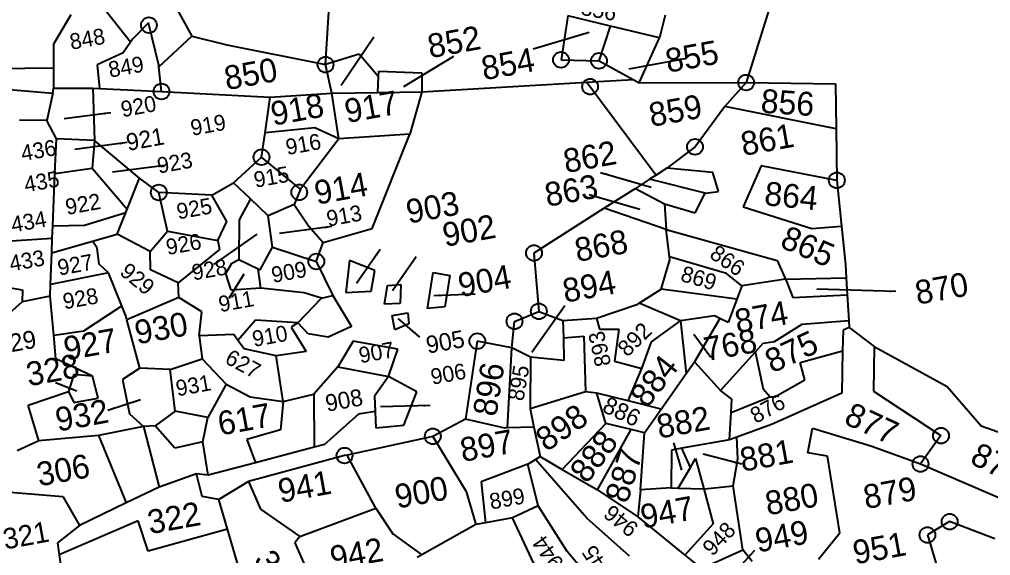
# Model space of a CAD drawing. Header units: metres. Extents: x 305262 to 307111, y 1940505 to 1944566.
# Drawn here: x 306390.1 to 306750.6, y 1942066.3 to 1942265.3 of the extents above; entities that cross this region are included whole.
import ezdxf

# ---------------------------------------------------------------- set-up
doc = ezdxf.new("R2010")
doc.units = ezdxf.units.M
doc.header["$MEASUREMENT"] = 0
for name, color, linetype in [('POLY_PARCEL', 6, 'Continuous'), ('TEXT_PARCEL', 7, 'Continuous'), ('V_BOUND_LINE', 7, 'Continuous')]:
    doc.layers.add(name, color=color, linetype=linetype)
doc.styles.get("Standard").update_dxf_attribs({"font": 'simplex.shx'})
doc.styles.add('TEXT_MAP', font='')
doc.styles.get('TEXT_MAP').set_extended_font_data('Kruti Dev 050')
doc.dimstyles.get("Standard").update_dxf_attribs({"dimtxt": 0.18, "dimasz": 0.18, "dimexe": 0.18, "dimexo": 0.0625, "dimgap": 0.09, "dimtad": 0, "dimtih": 1, "dimtoh": 1, "dimdec": 4, "dimzin": 0, "dimdsep": 46, "dimtxsty": 'Standard', "dimcen": 0.09, "dimadec": 0, "dimazin": 0, "dimtfac": 1, "dimtdec": 4, "dimtofl": 0, "dimtmove": 0, "dimatfit": 3, "dimfxl": 1, "dimtolj": 1, "dimtzin": 0, "dimarcsym": 0})

msp = doc.modelspace()

# ---------------------------------------------------------------- linework, layer by layer
for centre in [(306438.16, 1942263.21), (306591.17, 1942250.32), (306605.28, 1942249.97), (306503.74, 1942248.55), (306442.82, 1942238.58), (306601.95, 1942240.36), (306659.88, 1942241.89), (306640.91, 1942218.05), (306479.96, 1942214.17), (306693.56, 1942205.59), (306441.83, 1942201.06), (306493.98, 1942201.15), (306581.12, 1942178.6), (306500.3, 1942175.46), (306582.92, 1942156.95), (306573.9, 1942153.24), (306560.07, 1942145.91), (306543.55, 1942110.54), (306732.22, 1942110.8), (306510.79, 1942103.4), (306724.64, 1942100.3), (306735.43, 1942078.89), (306727.19, 1942073.92)]:
    msp.add_circle(centre, 2.93)
at = {"layer": 'POLY_PARCEL'}
for p, q in [((306443.54, 1942278.42), (306454.15, 1942259.15)), ((306503.74, 1942248.55), (306505.35, 1942274.44)), ((306431.38, 1942256.94), (306420.09, 1942271.13)), ((306409.13, 1942267.09), (306402.77, 1942256.19)), ((306593.64, 1942266.66), (306591.17, 1942250.32)), ((306609.56, 1942262.87), (306593.64, 1942266.66)), ((306629.79, 1942266.87), (306627.72, 1942258.55)), ((306437.95, 1942264.07), (306432.11, 1942258.01)), ((306441.8, 1942248.34), (306437.95, 1942264.07)), ((306605.28, 1942249.97), (306609.56, 1942262.87)), ((306627.72, 1942258.55), (306609.56, 1942262.87)), ((306402.77, 1942256.19), (306402.78, 1942247.31)), ((306431.38, 1942256.94), (306428.66, 1942252.95)), ((306432.11, 1942258.01), (306431.38, 1942256.94)), ((306441.86, 1942247.78), (306454.15, 1942259.15)), ((306454.15, 1942259.15), (306467.06, 1942255.89)), ((306467.06, 1942255.89), (306503.74, 1942248.55)), ((306620.15, 1942241.82), (306627.72, 1942258.55)), ((306428.66, 1942252.95), (306418.96, 1942248.48)), ((306516.19, 1942252.44), (306503.74, 1942248.55)), ((306523.41, 1942243.96), (306516.19, 1942252.44)), ((306506.1, 1942238.01), (306503.74, 1942248.55)), ((306591.17, 1942250.32), (306605.28, 1942249.97)), ((306605.28, 1942249.97), (306617.97, 1942243.01)), ((306378.91, 1942247.04), (306402.78, 1942247.31)), ((306402.78, 1942247.31), (306402.79, 1942239.78)), ((306418.96, 1942248.48), (306419.86, 1942239.72)), ((306441.86, 1942247.78), (306441.8, 1942248.34)), ((306442.82, 1942238.58), (306441.86, 1942247.78)), ((306523.41, 1942243.96), (306523.49, 1942246.14)), ((306523.49, 1942246.14), (306539.49, 1942245.44)), ((306539.49, 1942245.44), (306539.54, 1942238.44)), ((306523.19, 1942238.23), (306523.41, 1942243.96)), ((306539.54, 1942238.44), (306600.72, 1942242.01)), ((306600.72, 1942242.01), (306617.97, 1942243.01)), ((306600.72, 1942242.01), (306626.51, 1942207.55)), ((306617.97, 1942243.01), (306620.15, 1942241.82)), ((306620.15, 1942241.82), (306659.88, 1942241.89)), ((306659.88, 1942241.89), (306651.98, 1942233.03)), ((306383.47, 1942239.52), (306402.48, 1942237.91)), ((306402.48, 1942237.91), (306400.23, 1942227.83)), ((306402.48, 1942237.91), (306402.79, 1942239.78)), ((306402.79, 1942239.78), (306417.29, 1942239.84)), ((306417.29, 1942239.84), (306417.9, 1942220.33)), ((306417.29, 1942239.84), (306419.86, 1942239.72)), ((306419.86, 1942239.72), (306442.82, 1942238.58)), ((306442.82, 1942238.58), (306483.15, 1942236.41)), ((306483.15, 1942236.41), (306506.1, 1942238.01)), ((306506.1, 1942238.01), (306523.19, 1942238.23)), ((306508.67, 1942220.99), (306506.1, 1942238.01)), ((306523.19, 1942238.23), (306539.54, 1942238.44)), ((306539.54, 1942238.44), (306534.97, 1942222.78)), ((306481.26, 1942223.21), (306483.15, 1942236.41)), ((306651.98, 1942233.03), (306640.91, 1942218.05)), ((306693.28, 1942224.77), (306651.98, 1942233.03)), ((306400.23, 1942227.83), (306390.08, 1942227.96)), ((306403.79, 1942220.97), (306400.23, 1942227.83)), ((306499.78, 1942225.1), (306481.26, 1942223.21)), ((306508.67, 1942220.99), (306499.78, 1942225.1)), ((306403.25, 1942208.17), (306403.79, 1942220.97)), ((306417.9, 1942220.33), (306403.79, 1942220.97)), ((306417.9, 1942220.33), (306417.12, 1942210.1)), ((306434.66, 1942206.41), (306417.9, 1942220.33)), ((306479.96, 1942214.17), (306481.26, 1942223.21)), ((306508.67, 1942220.99), (306494.49, 1942202.37)), ((306534.97, 1942222.78), (306508.67, 1942220.99)), ((306521.03, 1942187.71), (306534.97, 1942222.78)), ((306640.91, 1942218.05), (306630.43, 1942210.05)), ((306469.51, 1942204.71), (306479.96, 1942214.17)), ((306494.49, 1942202.37), (306479.96, 1942214.17)), ((306403.25, 1942208.17), (306417.12, 1942210.1)), ((306417.12, 1942210.1), (306430.05, 1942194.85)), ((306630.43, 1942210.05), (306626.51, 1942207.55)), ((306647.58, 1942208.54), (306630.43, 1942210.05)), ((306665.49, 1942211.03), (306658.77, 1942195.7)), ((306693.56, 1942205.59), (306665.49, 1942211.03)), ((306402.43, 1942188.64), (306403.25, 1942208.17)), ((306430.05, 1942194.85), (306434.66, 1942206.41)), ((306441.83, 1942201.06), (306434.66, 1942206.41)), ((306624.03, 1942205.97), (306618.76, 1942202.61)), ((306626.51, 1942207.55), (306624.03, 1942205.97)), ((306644.74, 1942200.85), (306624.03, 1942205.97)), ((306649.63, 1942201.48), (306647.58, 1942208.54)), ((306461.52, 1942200.05), (306469.51, 1942204.71)), ((306475.83, 1942198.68), (306469.51, 1942204.71)), ((306494.49, 1942202.37), (306492.09, 1942196.66)), ((306618.76, 1942202.61), (306607.22, 1942195.25)), ((306618.76, 1942202.61), (306629.55, 1942196.81)), ((306461.52, 1942200.05), (306441.83, 1942201.06)), ((306445.11, 1942186.76), (306441.83, 1942201.06)), ((306467.08, 1942190.29), (306461.52, 1942200.05)), ((306475.83, 1942198.68), (306471.68, 1942190.9)), ((306482.42, 1942192.39), (306475.83, 1942198.68)), ((306640.94, 1942193.49), (306644.74, 1942200.85)), ((306644.74, 1942200.85), (306649.63, 1942201.48)), ((306429.55, 1942193.61), (306430.05, 1942194.85)), ((306492.09, 1942196.66), (306482.42, 1942192.39)), ((306492.09, 1942196.66), (306497.44, 1942188.7)), ((306607.22, 1942195.25), (306581.12, 1942178.6)), ((306630.2, 1942187.34), (306607.22, 1942195.25)), ((306629.55, 1942196.81), (306630.2, 1942187.34)), ((306629.55, 1942196.81), (306640.94, 1942193.49)), ((306658.77, 1942195.7), (306684.23, 1942187.75)), ((306414.3, 1942188.96), (306429.55, 1942193.61)), ((306426.38, 1942185.65), (306429.55, 1942193.61)), ((306471.68, 1942190.9), (306471.59, 1942176.21)), ((306484.07, 1942180.77), (306482.42, 1942192.39)), ((306402.27, 1942184.16), (306402.43, 1942188.64)), ((306402.43, 1942188.64), (306414.3, 1942188.96)), ((306463.76, 1942183.27), (306467.08, 1942190.29)), ((306497.44, 1942188.7), (306502.8, 1942182.56)), ((306502.8, 1942182.56), (306521.03, 1942187.71)), ((306630.2, 1942187.34), (306671.46, 1942175.87)), ((306631.42, 1942177.17), (306630.2, 1942187.34)), ((306684.23, 1942187.75), (306695.31, 1942188.52)), ((306383.33, 1942182.89), (306402.27, 1942184.16)), ((306402.08, 1942178.64), (306402.27, 1942184.16)), ((306417.24, 1942183.02), (306426.38, 1942185.65)), ((306438.57, 1942179.16), (306426.38, 1942185.65)), ((306438.57, 1942179.16), (306445.11, 1942186.76)), ((306445.11, 1942186.76), (306463.76, 1942183.27)), ((306402.08, 1942178.64), (306417.24, 1942183.02)), ((306418.95, 1942180.41), (306417.24, 1942183.02)), ((306419.74, 1942174.47), (306418.95, 1942180.41)), ((306463.76, 1942183.27), (306464.37, 1942179.94)), ((306479.51, 1942172.38), (306484.07, 1942180.77)), ((306484.07, 1942180.77), (306500.3, 1942175.46)), ((306500.3, 1942175.46), (306502.8, 1942182.56)), ((306401.68, 1942166.98), (306402.08, 1942178.64)), ((306438.78, 1942172.32), (306438.57, 1942179.16)), ((306464.37, 1942179.94), (306449.06, 1942167.54)), ((306581.12, 1942178.6), (306582.92, 1942156.95)), ((306652.64, 1942171.03), (306631.42, 1942177.17)), ((306631.55, 1942176.1), (306631.42, 1942177.17)), ((306423.13, 1942171.31), (306419.74, 1942174.47)), ((306466.72, 1942171.01), (306468.95, 1942174.84)), ((306468.95, 1942174.84), (306471.59, 1942176.21)), ((306471.59, 1942176.21), (306478.75, 1942172.75)), ((306500.3, 1942175.46), (306506.49, 1942162.84)), ((306512.62, 1942175.87), (306511.23, 1942163.92)), ((306522.03, 1942172.07), (306512.62, 1942175.87)), ((306628.36, 1942165.2), (306631.55, 1942176.1)), ((306671.46, 1942175.87), (306674.5, 1942168.94)), ((306423.13, 1942171.31), (306401.68, 1942166.98)), ((306428.11, 1942158.97), (306423.13, 1942171.31)), ((306449.06, 1942167.54), (306438.78, 1942172.32)), ((306468.68, 1942164.85), (306466.72, 1942171.01)), ((306479.72, 1942165.54), (306478.75, 1942172.75)), ((306478.75, 1942172.75), (306479.51, 1942172.38)), ((306520.65, 1942164.49), (306522.03, 1942172.07)), ((306541.57, 1942157.97), (306543.72, 1942171.43)), ((306543.72, 1942171.43), (306549.9, 1942170.26)), ((306549.9, 1942170.26), (306547.98, 1942158.68)), ((306658.34, 1942166.37), (306652.64, 1942171.03)), ((306674.5, 1942168.94), (306697.06, 1942169.44)), ((306382.24, 1942166.44), (306391.17, 1942165)), ((306401.53, 1942162.58), (306401.68, 1942166.98)), ((306449.25, 1942162.07), (306449.06, 1942167.54)), ((306525.66, 1942159.67), (306526.71, 1942166.51)), ((306526.71, 1942166.51), (306531.68, 1942166.95)), ((306531.68, 1942166.95), (306531.48, 1942159.81)), ((306658.34, 1942166.37), (306656.49, 1942161.48)), ((306674.5, 1942168.94), (306658.34, 1942166.37)), ((306674.5, 1942168.94), (306674.99, 1942167.82)), ((306674.99, 1942167.82), (306677.24, 1942162.1)), ((306391.17, 1942165), (306391.06, 1942160.48)), ((306401.53, 1942162.58), (306391.06, 1942160.48)), ((306402.8, 1942148.1), (306401.53, 1942162.58)), ((306449.25, 1942162.07), (306429.99, 1942153.8)), ((306457.79, 1942156.75), (306449.25, 1942162.07)), ((306479.72, 1942165.54), (306468.68, 1942164.85)), ((306495.86, 1942163.88), (306479.72, 1942165.54)), ((306502.2, 1942161.83), (306495.86, 1942163.88)), ((306502.2, 1942161.83), (306506.49, 1942162.84)), ((306506.49, 1942162.84), (306513.36, 1942151.29)), ((306511.23, 1942163.92), (306520.65, 1942164.49)), ((306620.18, 1942159.96), (306628.36, 1942165.2)), ((306656.49, 1942161.48), (306628.36, 1942165.2)), ((306677.24, 1942162.1), (306697.44, 1942163.06)), ((306391.06, 1942160.48), (306377.83, 1942148.7)), ((306413.97, 1942149.71), (306428.11, 1942158.97)), ((306429.59, 1942155.3), (306428.11, 1942158.97)), ((306493.42, 1942152.67), (306502.2, 1942161.83)), ((306531.48, 1942159.81), (306525.66, 1942159.67)), ((306547.98, 1942158.68), (306541.57, 1942157.97)), ((306604.32, 1942154.48), (306619.69, 1942159.65)), ((306619.69, 1942159.65), (306620.18, 1942159.96)), ((306635.58, 1942153.4), (306620.18, 1942159.96)), ((306656.49, 1942161.48), (306653.18, 1942152.75)), ((306429.99, 1942153.8), (306429.59, 1942155.3)), ((306456.77, 1942147.85), (306457.79, 1942156.75)), ((306528.5, 1942155.37), (306534.28, 1942156.42)), ((306529.47, 1942150.05), (306528.5, 1942155.37)), ((306534.28, 1942156.42), (306534.67, 1942152.36)), ((306573.9, 1942153.24), (306582.92, 1942156.95)), ((306582.92, 1942156.95), (306591.89, 1942153.55)), ((306648.16, 1942155.26), (306635.58, 1942153.4)), ((306650.09, 1942154.29), (306648.16, 1942155.26)), ((306434.73, 1942135.83), (306429.99, 1942153.8)), ((306477.73, 1942153.72), (306471.23, 1942146.16)), ((306493.42, 1942152.67), (306477.73, 1942153.72)), ((306493.42, 1942152.67), (306490.95, 1942151.08)), ((306497.24, 1942148.61), (306493.42, 1942152.67)), ((306513.36, 1942151.29), (306504.76, 1942147.38)), ((306534.67, 1942152.36), (306529.47, 1942150.05)), ((306572.92, 1942143.36), (306573.9, 1942153.24)), ((306591.89, 1942153.55), (306604.32, 1942154.48)), ((306591.89, 1942153.55), (306592.04, 1942147.11)), ((306604.32, 1942154.48), (306605.49, 1942150.39)), ((306624.77, 1942145.68), (306635.58, 1942153.4)), ((306635.58, 1942153.4), (306637.6, 1942133.82)), ((306650.09, 1942154.29), (306640.69, 1942138.22)), ((306653.18, 1942152.75), (306650.09, 1942154.29)), ((306670.43, 1942145.76), (306680.75, 1942152.19)), ((306680.75, 1942152.19), (306698, 1942153.61)), ((306402.8, 1942148.1), (306413.97, 1942149.71)), ((306403.57, 1942139.34), (306402.8, 1942148.1)), ((306469.64, 1942148.35), (306456.77, 1942147.85)), ((306456.77, 1942147.85), (306457.96, 1942139.36)), ((306469.93, 1942147.96), (306469.64, 1942148.35)), ((306471.23, 1942146.16), (306469.93, 1942147.96)), ((306490.95, 1942151.08), (306496.5, 1942142)), ((306504.76, 1942147.38), (306497.24, 1942148.61)), ((306592.04, 1942147.11), (306599.61, 1942147.74)), ((306599.61, 1942147.74), (306600.19, 1942127.12)), ((306605.49, 1942150.39), (306612.65, 1942150.37)), ((306612.65, 1942150.37), (306610.98, 1942138.41)), ((306695.86, 1942149.95), (306695.7, 1942142.29)), ((306698.16, 1942150.97), (306695.86, 1942149.95)), ((306473.47, 1942143.09), (306471.23, 1942146.16)), ((306514.05, 1942145.87), (306508.31, 1942136.35)), ((306530.54, 1942142.9), (306514.05, 1942145.87)), ((306560.07, 1942145.91), (306555.65, 1942116.98)), ((306572.92, 1942143.36), (306560.07, 1942145.91)), ((306592.04, 1942147.11), (306592.23, 1942138.72)), ((306621.14, 1942135.76), (306624.77, 1942145.68)), ((306663.32, 1942141.94), (306666.19, 1942145.13)), ((306666.19, 1942145.13), (306670.43, 1942145.76)), ((306485.42, 1942140.45), (306473.47, 1942143.09)), ((306496.5, 1942142), (306485.42, 1942140.45)), ((306488.04, 1942123.5), (306485.42, 1942140.45)), ((306527.05, 1942132.79), (306530.54, 1942142.9)), ((306571.34, 1942113.67), (306572.92, 1942143.36)), ((306579.81, 1942139.91), (306572.92, 1942143.36)), ((306650.4, 1942127.59), (306663.32, 1942141.94)), ((306666.32, 1942127.91), (306663.32, 1942141.94)), ((306679.92, 1942137.93), (306695.7, 1942142.29)), ((306695.7, 1942142.29), (306695.38, 1942126.63)), ((306707.47, 1942143.96), (306707.17, 1942127.35)), ((306417.25, 1942132.89), (306403.57, 1942139.34)), ((306446.06, 1942135.37), (306457.96, 1942139.36)), ((306457.96, 1942139.36), (306466.78, 1942129.96)), ((306579.81, 1942139.91), (306579.65, 1942120.77)), ((306592.23, 1942138.72), (306579.81, 1942139.91)), ((306610.98, 1942138.41), (306621.14, 1942135.76)), ((306637.6, 1942133.82), (306640.69, 1942138.22)), ((306640.69, 1942138.22), (306650.4, 1942127.59)), ((306681.65, 1942131.55), (306679.92, 1942137.93)), ((306410.26, 1942133.45), (306408.31, 1942127.14)), ((306417.25, 1942132.89), (306410.26, 1942133.45)), ((306434.73, 1942135.83), (306428.37, 1942131.7)), ((306446.06, 1942135.37), (306434.73, 1942135.83)), ((306447.95, 1942119.89), (306446.06, 1942135.37)), ((306508.31, 1942136.35), (306499.36, 1942126.25)), ((306508.31, 1942136.35), (306527.05, 1942132.79)), ((306616.11, 1942123.67), (306621.14, 1942135.76)), ((306628.31, 1942120.59), (306637.6, 1942133.82)), ((306419.3, 1942124.78), (306417.25, 1942132.89)), ((306428.37, 1942131.7), (306430.93, 1942118.87)), ((306466.78, 1942129.96), (306460.09, 1942117.51)), ((306466.78, 1942129.96), (306475.8, 1942125.18)), ((306527.05, 1942132.79), (306521.9, 1942125.48)), ((306537.67, 1942127.03), (306527.05, 1942132.79)), ((306670.58, 1942125.27), (306681.65, 1942131.55)), ((306393.38, 1942122.14), (306408.31, 1942127.14)), ((306408.31, 1942127.14), (306410.3, 1942123.14)), ((306488.04, 1942123.5), (306499.36, 1942126.25)), ((306499.36, 1942126.25), (306499.57, 1942106.49)), ((306532.78, 1942114.7), (306537.67, 1942127.03)), ((306600.19, 1942127.12), (306579.65, 1942120.77)), ((306604.51, 1942126.6), (306600.19, 1942127.12)), ((306616.11, 1942123.67), (306604.51, 1942126.6)), ((306607.76, 1942115.37), (306604.51, 1942126.6)), ((306654.62, 1942124.36), (306650.4, 1942127.59)), ((306668.67, 1942125.2), (306666.32, 1942127.91)), ((306695.38, 1942126.63), (306670.22, 1942115.34)), ((306707.17, 1942127.35), (306732.22, 1942110.8)), ((306410.3, 1942123.14), (306419.3, 1942124.78)), ((306475.8, 1942125.18), (306488.04, 1942123.5)), ((306488.04, 1942123.5), (306486.96, 1942112.99)), ((306521.9, 1942125.48), (306522.16, 1942119.83)), ((306628.31, 1942120.59), (306616.11, 1942123.67)), ((306654.31, 1942119.42), (306668.67, 1942125.2)), ((306654.31, 1942119.42), (306654.62, 1942124.36)), ((306668.67, 1942125.2), (306670.58, 1942125.27)), ((306397.23, 1942108.85), (306393.38, 1942122.14)), ((306430.93, 1942118.87), (306436.16, 1942114.23)), ((306447.95, 1942119.89), (306440.53, 1942114.46)), ((306460.09, 1942117.51), (306447.95, 1942119.89)), ((306515.98, 1942118.78), (306503.38, 1942107.49)), ((306522.16, 1942119.83), (306515.98, 1942118.78)), ((306522.16, 1942119.83), (306522.43, 1942113.76)), ((306579.65, 1942120.77), (306581.11, 1942113.92)), ((306622.16, 1942111.85), (306628.31, 1942120.59)), ((306653.66, 1942109.22), (306654.31, 1942119.42)), ((306458.23, 1942108.49), (306460.09, 1942117.51)), ((306555.65, 1942116.98), (306543.55, 1942110.54)), ((306570.34, 1942113.64), (306555.65, 1942116.98)), ((306591.63, 1942098.2), (306607.76, 1942115.37)), ((306617.2, 1942113.06), (306607.76, 1942115.37)), ((306670.22, 1942115.34), (306669.25, 1942114.91)), ((306436.16, 1942114.23), (306419.5, 1942110.83)), ((306440.53, 1942114.46), (306436.16, 1942114.23)), ((306436.16, 1942114.23), (306441.95, 1942091.68)), ((306447.75, 1942106.21), (306440.53, 1942114.46)), ((306486.96, 1942112.99), (306474.54, 1942109.36)), ((306522.43, 1942113.76), (306532.78, 1942114.7)), ((306571.34, 1942113.67), (306570.34, 1942113.64)), ((306581.11, 1942113.92), (306571.34, 1942113.67)), ((306581.11, 1942113.92), (306583.42, 1942103.08)), ((306604.66, 1942090.66), (306617.2, 1942113.06)), ((306622.16, 1942111.85), (306617.2, 1942113.06)), ((306620.7, 1942090.66), (306622.16, 1942111.85)), ((306669.25, 1942114.91), (306656.46, 1942110.25)), ((306682.77, 1942104.46), (306684.47, 1942113.55)), ((306684.47, 1942113.55), (306706.13, 1942107.08)), ((306397.23, 1942108.85), (306389.27, 1942105.16)), ((306419.5, 1942110.83), (306397.23, 1942108.85)), ((306419.5, 1942110.83), (306429.76, 1942085.84)), ((306458.23, 1942108.49), (306447.75, 1942106.21)), ((306460.2, 1942096.09), (306458.23, 1942108.49)), ((306474.54, 1942109.36), (306477.79, 1942100.74)), ((306543.55, 1942110.54), (306511.77, 1942103.6)), ((306543.55, 1942110.54), (306555.94, 1942090.03)), ((306653.66, 1942109.22), (306635.98, 1942106.12)), ((306656.46, 1942110.25), (306653.66, 1942109.22)), ((306656.79, 1942102.24), (306656.46, 1942110.25)), ((306732.22, 1942110.8), (306724.64, 1942100.3)), ((306499.57, 1942106.49), (306477.79, 1942100.74)), ((306503.38, 1942107.49), (306499.57, 1942106.49)), ((306632.21, 1942105.46), (306632.1, 1942091.41)), ((306635.98, 1942106.12), (306632.21, 1942105.46)), ((306639.18, 1942099.02), (306635.98, 1942106.12)), ((306690.05, 1942103.24), (306682.77, 1942104.46)), ((306706.13, 1942107.08), (306724.64, 1942100.3)), ((306477.79, 1942100.74), (306460.2, 1942096.09)), ((306510.79, 1942103.4), (306475.18, 1942093.75)), ((306511.77, 1942103.6), (306510.79, 1942103.4)), ((306522.4, 1942083.94), (306511.77, 1942103.6)), ((306578.79, 1942100.18), (306581.68, 1942101.99)), ((306581.68, 1942101.99), (306583.42, 1942103.08)), ((306600.74, 1942080.15), (306581.68, 1942101.99)), ((306583.42, 1942103.08), (306591.63, 1942098.2)), ((306639.18, 1942099.02), (306641.13, 1942102.31)), ((306641.13, 1942102.31), (306644.17, 1942091.02)), ((306655.04, 1942092.13), (306656.79, 1942102.24)), ((306694.64, 1942074.72), (306690.05, 1942103.24)), ((306578.79, 1942100.18), (306561.57, 1942093.68)), ((306582.62, 1942084.75), (306578.79, 1942100.18)), ((306591.63, 1942098.2), (306604.66, 1942090.66)), ((306634.64, 1942091.33), (306639.18, 1942099.02)), ((306724.64, 1942100.3), (306762.49, 1942083.95)), ((306455.8, 1942096.63), (306441.95, 1942091.68)), ((306460.2, 1942096.09), (306455.8, 1942096.63)), ((306457.98, 1942088.22), (306455.8, 1942096.63)), ((306475.18, 1942093.75), (306464.1, 1942087.08)), ((306475.18, 1942093.75), (306479.58, 1942083.48)), ((306561.57, 1942093.68), (306563.11, 1942078.46)), ((306441.95, 1942091.68), (306429.76, 1942085.84)), ((306555.94, 1942090.03), (306559.57, 1942077.81)), ((306604.66, 1942090.66), (306619.73, 1942080.69)), ((306620.7, 1942090.66), (306619.73, 1942080.69)), ((306632.1, 1942091.41), (306620.7, 1942090.66)), ((306632.1, 1942091.41), (306634.64, 1942091.33)), ((306634.64, 1942091.33), (306644.17, 1942091.02)), ((306644.17, 1942091.02), (306644.51, 1942091.01)), ((306644.17, 1942091.02), (306647.65, 1942078.08)), ((306644.51, 1942091.01), (306655.04, 1942092.13)), ((306658.68, 1942068.43), (306655.04, 1942092.13)), ((306386.6, 1942089.86), (306406.15, 1942088.16)), ((306406.15, 1942088.16), (306412.33, 1942077.49)), ((306464.1, 1942087.08), (306457.98, 1942088.22)), ((306467.36, 1942076.05), (306464.1, 1942087.08)), ((306429.76, 1942085.84), (306412.33, 1942077.49)), ((306479.58, 1942083.48), (306494.18, 1942073.38)), ((306494.18, 1942073.38), (306522.4, 1942083.94)), ((306522.4, 1942083.94), (306528.73, 1942074.4)), ((306582.62, 1942084.75), (306573.2, 1942080.29)), ((306593.4, 1942067.77), (306582.62, 1942084.75)), ((306434.17, 1942079.18), (306404.84, 1942066.52)), ((306437.91, 1942067.86), (306434.17, 1942079.18)), ((306573.2, 1942080.29), (306563.11, 1942078.46)), ((306585.23, 1942054.35), (306573.2, 1942080.29)), ((306616.55, 1942066.08), (306600.74, 1942080.15)), ((306619.73, 1942080.69), (306637.19, 1942066.49)), ((306412.33, 1942077.49), (306404.22, 1942070.96)), ((306467.36, 1942076.05), (306437.91, 1942067.86)), ((306475.27, 1942049.35), (306467.36, 1942076.05)), ((306559.57, 1942077.81), (306539.54, 1942066.61)), ((306563.11, 1942078.46), (306559.57, 1942077.81)), ((306647.65, 1942078.08), (306637.19, 1942066.49)), ((306735.43, 1942078.89), (306727.19, 1942073.92)), ((306752.22, 1942072.46), (306735.43, 1942078.89)), ((306494.18, 1942073.38), (306492.36, 1942070.99)), ((306528.73, 1942074.4), (306539.54, 1942066.61)), ((306686.81, 1942064.98), (306694.64, 1942074.72)), ((306727.19, 1942073.92), (306731.63, 1942059.02)), ((306404.22, 1942070.96), (306404.84, 1942066.52)), ((306492.36, 1942070.99), (306503.3, 1942046.41)), ((306643.36, 1942061.47), (306658.68, 1942068.43)), ((306662.13, 1942064.02), (306658.68, 1942068.43)), ((306404.84, 1942066.52), (306405.77, 1942059.8)), ((306539.54, 1942066.61), (306537.75, 1942065.6)), ((306618.33, 1942038.54), (306593.4, 1942067.77)), ((306637.19, 1942066.49), (306643.36, 1942061.47))]:
    msp.add_line(p, q, dxfattribs=at)
at = {"layer": 'V_BOUND_LINE'}
for p, q in [((306672.39, 1942281.68), (306659.88, 1942241.89)), ((306659.88, 1942241.89), (306693.05, 1942241.39)), ((306693.05, 1942241.39), (306693.28, 1942224.77)), ((306693.28, 1942224.77), (306693.56, 1942205.59)), ((306693.56, 1942205.59), (306695.31, 1942188.52)), ((306695.31, 1942188.52), (306696.77, 1942174.37)), ((306696.77, 1942174.37), (306697.06, 1942169.44)), ((306697.06, 1942169.44), (306697.44, 1942163.06)), ((306697.44, 1942163.06), (306698, 1942153.61)), ((306698, 1942153.61), (306698.16, 1942150.97)), ((306698.16, 1942150.97), (306707.47, 1942143.96)), ((306707.47, 1942143.96), (306734.54, 1942129.02)), ((306734.54, 1942129.02), (306747.12, 1942114.45)), ((306747.12, 1942114.45), (306772, 1942105.64))]:
    msp.add_line(p, q, dxfattribs=at)

# ---------------------------------------------------------------- texts
at = {"layer": 'TEXT_PARCEL', "style": 'TEXT_MAP'}
for s, height, rotation, p in [('856', 5.901, 349.374, (306598.2, 1942267.12)), ('848', 5.901, 10.2872, (306409.32, 1942254.04)), ('852', 8.851, 10.2872, (306542.51, 1942250.9)), ('855', 8.851, 10.2872, (306630.83, 1942245.49)), ('854', 8.851, 10.2872, (306562.49, 1942242.71)), ('849', 5.901, 10.2872, (306423.71, 1942243.68)), ('850', 8.851, 10.2872, (306467.01, 1942239.04)), ('918', 8.851, 10.2872, (306484.28, 1942225.83)), ('917', 8.851, 10.2872, (306511.7, 1942226.81)), ('856', 8.851, 356.2677, (306665.13, 1942230.71)), ('920', 5.901, 10.2872, (306428.32, 1942229.01)), ('859', 8.851, 10.2872, (306624.67, 1942225.41)), ('919', 5.901, 10.2872, (306454.19, 1942222.1)), ('921', 6.353, 10.2872, (306430.36, 1942216.49)), ('861', 8.851, 10.2872, (306658.8, 1942214.62)), ('436', 5.901, 10.2872, (306391.22, 1942212.67)), ('916', 5.901, 10.2872, (306489.52, 1942214.94)), ('862', 8.851, 10.2872, (306592.92, 1942208.24)), ('923', 5.901, 10.2872, (306441.8, 1942208.06)), ('435', 5.901, 10.2872, (306392.38, 1942201.05)), ('915', 5.901, 10.2872, (306477.68, 1942202.81)), ('914', 8.851, 10.2872, (306500.5, 1942196.5)), ('863', 8.851, 10.2872, (306586.02, 1942195.74)), ('864', 8.851, 354.3604, (306666.37, 1942196.4)), ('922', 5.901, 10.2872, (306407.73, 1942192.72)), ('925', 5.901, 10.2872, (306449.04, 1942191.05)), ('903', 8.851, 10.2872, (306534.54, 1942189.48)), ('913', 5.901, 10.2872, (306504.69, 1942188.4)), ('434', 5.901, 10.2872, (306387.56, 1942186.17)), ('902', 8.851, 10.2872, (306548.06, 1942180.85)), ('865', 8.851, 336.6301, (306672, 1942180.96)), ('926', 5.901, 10.2872, (306445.08, 1942177.81)), ('868', 8.851, 10.2872, (306597.15, 1942175.25)), ('866', 5.901, 325.3229, (306645.89, 1942177.16)), ('433', 5.901, 10.2872, (306386.91, 1942171.74)), ('927', 5.901, 10.2872, (306404.83, 1942170.19)), ('929', 5.901, 320.7075, (306426.94, 1942170.91)), ('928', 5.901, 10.2872, (306454.66, 1942168.4)), ('909', 5.901, 10.2872, (306484.2, 1942167.5)), ('904', 8.851, 10.2872, (306553.84, 1942162.2)), ('869', 5.901, 343.7506, (306635.18, 1942168.33)), ('894', 8.851, 10.2872, (306592.65, 1942160.14)), ('870', 8.851, 10.2872, (306723.52, 1942159.39)), ('928', 5.901, 10.2872, (306406.79, 1942157.66)), ('911', 5.901, 10.2872, (306464.59, 1942156.62)), ('874', 8.851, 10.2872, (306656.59, 1942148.77)), ('930', 8.851, 10.2872, (306433.77, 1942144.65)), ('910', 5.901, 10.2872, (306477.11, 1942143.74)), ('892', 6.002, 44.4773, (306615.77, 1942139.72)), ('329', 6.646, 10.2872, (306382.22, 1942140.89)), ('927', 8.851, 10.2872, (306407.39, 1942138.61)), ('905', 6.426, 10.2872, (306541.69, 1942141.22)), ('893', 5.901, 102.4503, (306609.8, 1942137.19)), ('768', 8.851, 10.2872, (306645.05, 1942138.41)), ('875', 8.851, 24.8947, (306669.57, 1942133.84)), ('907', 5.901, 10.2872, (306516.66, 1942137.64)), ('328', 8.851, 10.2872, (306393.46, 1942129.09)), ('627', 5.901, 331.6561, (306465.94, 1942137.97)), ('884', 8.851, 51.8934, (306623.06, 1942120.65)), ('906', 5.901, 10.2872, (306543.35, 1942129.67)), ('896', 8.851, 80.98, (306567.12, 1942117.61)), ('931', 5.901, 10.2872, (306448.72, 1942125.38)), ('895', 5.901, 80.0444, (306577.16, 1942123.39)), ('908', 6.26, 10.2872, (306504.28, 1942119.66)), ('876', 5.901, 28.7056, (306663.49, 1942115.12)), ('932', 8.851, 10.2872, (306404.32, 1942112.27)), ('617', 8.851, 10.2872, (306464.6, 1942110.8)), ('886', 6.288, 334.7754, (306606.02, 1942119.89)), ('877', 8.851, 335.1465, (306695.74, 1942115.46)), ('898', 8.851, 34.7105, (306585.76, 1942104.6)), ('882', 8.851, 10.2872, (306627.59, 1942109.69)), ('897', 8.851, 10.2872, (306554.6, 1942101.02)), ('888', 8.851, 52.5335, (306600.8, 1942092.65)), ('881', 8.851, 10.2872, (306658.47, 1942097.38)), ('887', 8.851, 73.0837, (306615.78, 1942085.28)), ('878', 8.851, 332.9083, (306742.51, 1942100.78)), ('306', 8.851, 10.2872, (306397.38, 1942091.94)), ('941', 8.851, 10.2872, (306487, 1942085.82)), ('900', 8.851, 10.2872, (306530.36, 1942083.71)), ('879', 8.851, 10.2872, (306704.3, 1942083.54)), ('899', 5.901, 10.2872, (306565.18, 1942083.36)), ('880', 8.851, 10.2872, (306667.86, 1942081.17)), ('947', 8.851, 10.2872, (306621.56, 1942076.27)), ('322', 8.851, 10.2872, (306438.52, 1942074.19)), ('946', 5.901, 141.2414, (306620.4, 1942077.32)), ('949', 8.851, 10.2872, (306664.18, 1942067.38)), ('321', 7.672, 10.2872, (306384.74, 1942068.5)), ('948', 5.901, 46.2883, (306647.37, 1942065.76)), ('942', 8.851, 10.2872, (306506.32, 1942060.85)), ('944', 5.901, 124.7615, (306592.44, 1942063.54)), ('951', 8.851, 10.2872, (306700.4, 1942062.97)), ('945', 5.901, 122.5072, (306610.63, 1942059.64)), ('323', 8.851, 301.0008, (306476.82, 1942064.86))]:
    msp.add_text(s, height=height, rotation=rotation, dxfattribs=at).set_placement(p)

# ---------------------------------------------------------------- leaders
for points in [[(306580.84, 1942254.35), (306601.61, 1942260.55)], [(306521.62, 1942258.77), (306509.55, 1942240.77)], [(306551.27, 1942251.52), (306532.69, 1942240.36)], [(306637.69, 1942250.88), (306616.39, 1942246.87)], [(306424.08, 1942230.7), (306406.67, 1942228.43)], [(306430.04, 1942219.58), (306410.61, 1942217.05)], [(306444.13, 1942211.13), (306424.69, 1942208.6)], [(306605.83, 1942208.52), (306624.58, 1942203.06)], [(306601.67, 1942200.32), (306620.43, 1942194.85)], [(306506.04, 1942188.39), (306486.61, 1942185.86)], [(306462.3, 1942174.32), (306478.34, 1942185.58)], [(306524.03, 1942179.88), (306515.26, 1942167.24)], [(306537.33, 1942177.18), (306528.56, 1942164.53)], [(306468, 1942161.86), (306473.53, 1942170.93)], [(306543.97, 1942162.8), (306559.34, 1942163.48)], [(306715.51, 1942164.32), (306686.16, 1942165.24)], [(306592.61, 1942159.04), (306580.33, 1942141.72)], [(306538.76, 1942147.34), (306530.71, 1942154.25)], [(306646.8, 1942139.78), (306640.49, 1942148.32)], [(306403.43, 1942130.53), (306411.34, 1942127.42)], [(306422.92, 1942120.28), (306435.04, 1942124.21)], [(306542.59, 1942121.99), (306524.15, 1942121.49)], [(306632.86, 1942108.12), (306635.88, 1942097.94)], [(306658.3, 1942100.16), (306643.91, 1942103.87)], [(306662.96, 1942068.14), (306655.84, 1942060.26)]]:
    msp.add_leader(points, dimstyle='Standard', override={"dimtxt": 2.5, "dimasz": 2.5, "dimexe": 1.25, "dimexo": 0.625, "dimgap": 0.625, "dimtad": 1, "dimtih": 0, "dimtoh": 0, "dimzin": 8, "dimcen": 2.5, "dimtofl": 1})

doc.saveas('drawing.dxf')
